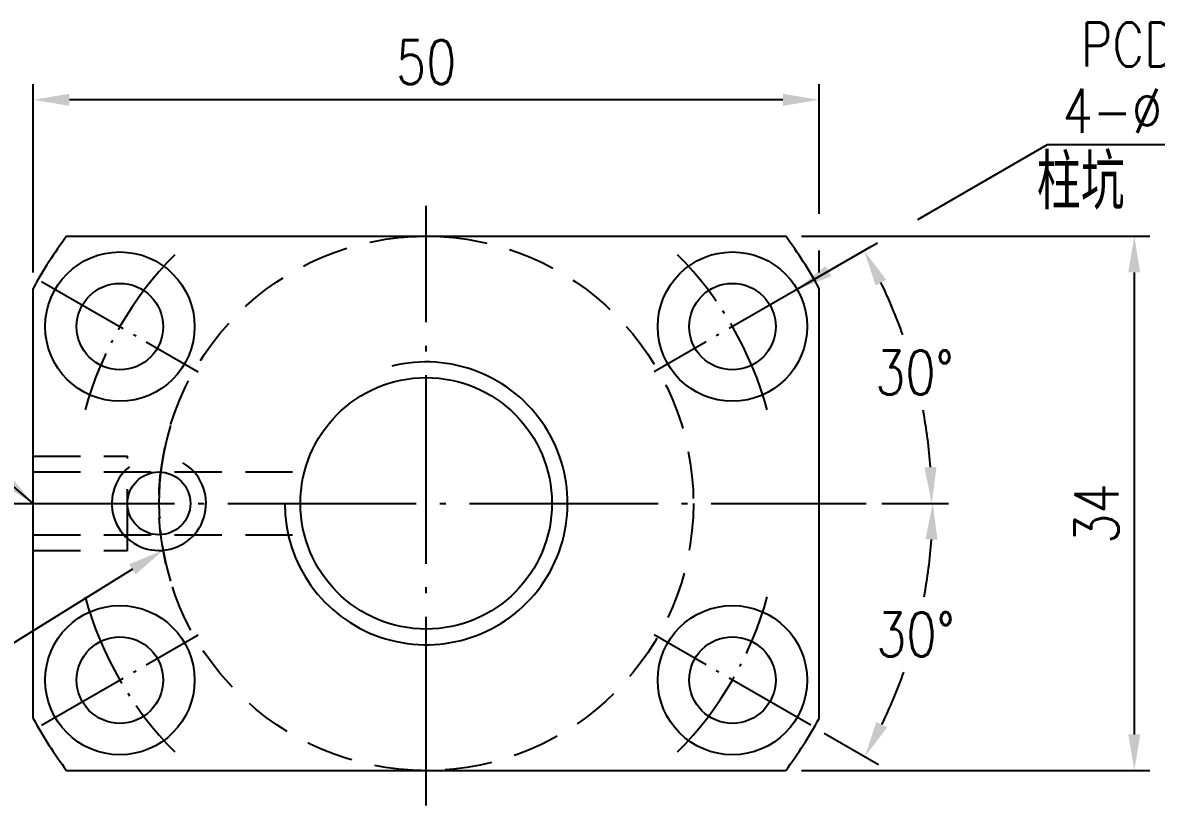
# Model space of a CAD drawing. Header units: millimetres. Extents: x 1519 to 1850, y 53 to 287.
# Drawn here: x 1679.1 to 1751.2, y 96.4 to 146.2 of the extents above; entities that cross this region are included whole.
import ezdxf

# ---------------------------------------------------------------- set-up
doc = ezdxf.new("R2010")
doc.units = ezdxf.units.MM
doc.header["$LTSCALE"] = 6
doc.linetypes.add('C', pattern=[2.5625, 2, -0.25, 0.0625, -0.25])
doc.linetypes.add('H', pattern=[0.75, 0.5, -0.25])
doc.layers.get('0').update_dxf_attribs({"linetype": 'CONTINUOUS'})
doc.layers.get('DEFPOINTS').update_dxf_attribs({"linetype": 'CONTINUOUS'})
for name, color, linetype in [('01', 1, 'C'), ('04', 4, 'CONTINUOUS'), ('05', 5, 'H'), ('14', 4, 'CONTINUOUS'), ('C', 1, 'C')]:
    doc.layers.add(name, color=color, linetype=linetype)
doc.layers.add('AM_5', color=3, linetype='CONTINUOUS', lineweight=25)
doc.styles.add('SIMPLEX', font='SIMPLEX.shx', dxfattribs={"width": 0.8, "height": 2.8, "bigfont": 'chineset.shx'})
doc.dimstyles.get("Standard").update_dxf_attribs({"dimscale": 0, "dimtxt": 6, "dimasz": 4.5, "dimexe": 2, "dimexo": 2, "dimgap": 1.7, "dimtad": 1, "dimdec": 3, "dimrnd": 0.0005, "dimdsep": 46, "dimtxsty": 'SIMPLEX', "dimcen": 0.09, "dimclrd": 6, "dimclre": 6, "dimclrt": 4, "dimadec": 1, "dimazin": 2, "dimtp": -0.1, "dimtm": 0.2, "dimtfac": 1, "dimtdec": 3, "dimtmove": 2, "dimatfit": 3, "dimfxl": 0, "dimtvp": 0.790698, "dimarcsym": 0})
doc.dimstyles.new('STANDARD$2', dxfattribs={"dimscale": 0, "dimtxt": 2.8, "dimasz": 2.3, "dimexe": 1, "dimexo": 1, "dimgap": 1, "dimtad": 0, "dimtih": 1, "dimtoh": 1, "dimdec": 3, "dimrnd": 0.0005, "dimdsep": 46, "dimtxsty": 'SIMPLEX', "dimcen": 0.09, "dimclrd": 6, "dimclre": 6, "dimclrt": 3, "dimadec": 1, "dimazin": 2, "dimtp": -0.1, "dimtm": 0.2, "dimtfac": 1, "dimtdec": 3, "dimtmove": 2, "dimatfit": 3, "dimfxl": 0, "dimtvp": 0.790698, "dimarcsym": 0})
doc.dimstyles.new('STANDARD$7', dxfattribs={"dimscale": 0, "dimtxt": 5.5, "dimasz": 5.5, "dimexe": 2, "dimexo": 2, "dimgap": 2.2, "dimtad": 1, "dimdec": 3, "dimrnd": 0.0005, "dimdsep": 46, "dimtxsty": 'SIMPLEX', "dimcen": 0.09, "dimclrd": 6, "dimclre": 6, "dimclrt": 3, "dimadec": 1, "dimazin": 2, "dimtp": -0.1, "dimtm": 0.2, "dimtfac": 1, "dimtdec": 3, "dimtmove": 2, "dimatfit": 3, "dimfxl": 0, "dimtvp": 0.790698, "dimarcsym": 0})

# ---------------------------------------------------------------- blocks, each defined once
blk = doc.blocks.new('*D5')
at = {"layer": 'AM_5', "color": 6, "lineweight": -2}
for p, q in [((1679.768, 130.332), (1679.768, 142.332)), ((1729.768, 134.069), (1729.768, 142.332)), ((1727.468, 141.332), (1682.068, 141.332)), ((1729.768, 130.332), (1729.768, 131.743))]:
    blk.add_line(p, q, dxfattribs=at)
at = {"layer": 'AM_5', "color": 6}
for points in [[(1682.068, 141.716), (1682.068, 140.949), (1679.768, 141.332)], [(1727.468, 141.716), (1727.468, 140.949), (1729.768, 141.332)]]:
    blk.add_solid(points, dxfattribs=at)
at = {"layer": 'DEFPOINTS', "color": 0}
for p in [(1679.768, 141.332), (1679.768, 129.332), (1729.768, 129.332)]:
    blk.add_point(p, dxfattribs=at)
at = {"layer": 'AM_5', "color": 3, "insert": (1704.768, 143.732), "char_height": 2.8, "attachment_point": 5, "style": 'SIMPLEX'}
blk.add_mtext('50', dxfattribs=at)
blk = doc.blocks.new('*D6')
at = {"layer": 'AM_5', "color": 6, "lineweight": -2}
for p, q in [((1728.643, 132.648), (1750.818, 132.648)), ((1749.818, 130.348), (1749.818, 100.948)), ((1728.643, 98.648), (1750.818, 98.648))]:
    blk.add_line(p, q, dxfattribs=at)
at = {"layer": 'AM_5', "color": 6}
for points in [[(1749.435, 130.348), (1750.202, 130.348), (1749.818, 132.648)], [(1749.435, 100.948), (1750.202, 100.948), (1749.818, 98.648)]]:
    blk.add_solid(points, dxfattribs=at)
at = {"layer": 'DEFPOINTS', "color": 0}
for p in [(1727.643, 132.648), (1727.643, 98.648), (1749.818, 98.648)]:
    blk.add_point(p, dxfattribs=at)
at = {"layer": 'AM_5', "color": 3, "insert": (1747.418, 114.992), "char_height": 2.8, "attachment_point": 5, "rotation": 90, "style": 'SIMPLEX'}
blk.add_mtext('34', dxfattribs=at)
blk = doc.blocks.new('*D21')
at = {"layer": 'AM_5', "color": 6, "lineweight": -2}
for p, q in [((1730.099, 130.273), (1733.49, 132.231)), ((1733.768, 115.648), (1737.933, 115.648))]:
    blk.add_line(p, q, dxfattribs=at)
for start, end in [(19.47732, 25.90216), (4.09784, 10.61475)]:
    blk.add_arc((1704.768, 115.648), 32.165, start, end, dxfattribs=at)
at = {"layer": 'AM_5', "color": 6}
for points in [[(1733.364, 129.52), (1734.041, 129.879), (1732.624, 131.731)], [(1737.234, 117.96), (1736.468, 117.933), (1736.933, 115.648)]]:
    blk.add_solid(points, dxfattribs=at)
at = {"layer": 'DEFPOINTS', "color": 0}
for p in [(1729.233, 129.773), (1719.274, 124.023), (1736.445, 121.234), (1676.768, 115.648), (1732.768, 115.648)]:
    blk.add_point(p, dxfattribs=at)
at = {"layer": 'AM_5', "color": 3, "insert": (1735.837, 123.973), "char_height": 2.8, "attachment_point": 5, "style": 'SIMPLEX'}
blk.add_mtext('30°', dxfattribs=at)
blk = doc.blocks.new('*D22')
at = {"layer": 'AM_5', "color": 6, "lineweight": -2}
for p, q in [((1733.768, 115.648), (1737.997, 115.648)), ((1730.099, 101.023), (1733.546, 99.034))]:
    blk.add_line(p, q, dxfattribs=at)
for start, end in [(349.37661, 355.9103), (334.0897, 340.53169)]:
    blk.add_arc((1704.768, 115.648), 32.229, start, end, dxfattribs=at)
at = {"layer": 'AM_5', "color": 6}
for points in [[(1736.532, 113.363), (1737.298, 113.336), (1736.997, 115.648)], [(1734.096, 101.386), (1733.419, 101.745), (1732.68, 99.534)]]:
    blk.add_solid(points, dxfattribs=at)
at = {"layer": 'DEFPOINTS', "color": 0}
for p in [(1676.768, 115.648), (1732.768, 115.648), (1719.274, 107.273), (1735.054, 104.625), (1729.233, 101.523)]:
    blk.add_point(p, dxfattribs=at)
at = {"layer": 'AM_5', "color": 3, "insert": (1735.899, 107.307), "char_height": 2.8, "attachment_point": 5, "style": 'SIMPLEX'}
blk.add_mtext('30°', dxfattribs=at)

msp = doc.modelspace()

# ---------------------------------------------------------------- linework, layer by layer
at = {"color": 6}
for p, q in [((1744.2852, 138.4634), (1736.0192, 133.691)), ((1767.6862, 138.4634), (1744.2852, 138.4634)), ((1686.0772, 111.4494), (1672.4343, 103.0046))]:
    msp.add_line(p, q, dxfattribs=at)
for p, q in [((1681.8935, 132.6482), (1727.6428, 132.6482)), ((1679.7682, 101.9643), (1679.7682, 129.3322)), ((1729.7682, 101.9643), (1729.7682, 129.3322)), ((1681.8935, 98.6482), (1727.6428, 98.6482))]:
    msp.add_line(p, q)
for centre, radius in [((1685.2826, 126.8982), 4.75), ((1724.2537, 126.8982), 4.75), ((1685.2826, 126.8982), 2.75), ((1724.2537, 126.8982), 2.75), ((1704.7682, 115.6482), 8), ((1687.7682, 115.6482), 2), ((1685.2826, 104.3982), 4.75), ((1724.2537, 104.3982), 4.75), ((1685.2826, 104.3982), 2.75), ((1724.2537, 104.3982), 2.75)]:
    msp.add_circle(centre, radius)
for start, end in [(143.380988, 151.305586), (28.694414, 36.619012), (208.694414, 216.619012), (323.380988, 331.305586)]:
    msp.add_arc((1704.7682, 115.6482), 28.5, start, end)
msp.add_solid([(1685.8755, 111.7754), (1686.279, 111.1235), (1688.0329, 112.6599)], dxfattribs=at)
at = {"layer": '01'}
for p, q in [((1704.7682, 96.4296), (1704.7682, 134.5802)), ((1676.7682, 115.6482), (1732.7682, 115.6482))]:
    msp.add_line(p, q, dxfattribs=at)
at = {"layer": '01', "ltscale": 0.5}
msp.add_arc((1704.7682, 115.6482), 17, 163.086961, 196.913039, dxfattribs=at)
at = {"layer": '04'}
msp.add_arc((1704.7682, 115.6482), 9, 180, 104.063033, dxfattribs=at)
at = {"layer": '05'}
for p, q in [((1679.7682, 118.6482), (1685.7682, 118.6482)), ((1679.7682, 117.6482), (1697.0222, 117.6482)), ((1679.7682, 113.6482), (1697.0222, 113.6482)), ((1679.7682, 112.6482), (1685.7682, 112.6482))]:
    msp.add_line(p, q, dxfattribs=at)
at = {"layer": '05', "ltscale": 1.3}
msp.add_line((1685.7682, 112.6482), (1685.7682, 118.6482), dxfattribs=at)
at = {"layer": '05'}
msp.add_circle((1704.7682, 115.6482), 17, dxfattribs=at)
at = {"layer": '14'}
msp.add_arc((1687.7682, 115.6482), 3, 128.892121, 59.665087, dxfattribs=at)
at = {"layer": 'C', "ltscale": 0.5}
for p, q in [((1680.303, 129.7732), (1690.2622, 124.0232)), ((1729.2334, 129.7732), (1719.2741, 124.0232)), ((1680.303, 101.5232), (1690.2622, 107.2732)), ((1729.2334, 101.5232), (1719.2741, 107.2732))]:
    msp.add_line(p, q, dxfattribs=at)
for start, end in [(135.317605, 164.682395), (15.317605, 44.682395), (195.317605, 224.682395), (315.317605, 344.682395)]:
    msp.add_arc((1704.7682, 115.6482), 22.5, start, end, dxfattribs=at)

# ---------------------------------------------------------------- texts
at = {"color": 3, "attachment_point": 9, "style": 'SIMPLEX'}
for s, insert, char_height in [('PCD=%%C45', (1760.7183, 143.4409), 2.8), ('4-%%c5.5', (1756.3919, 139.2285), 2.8), ('柱坑', (1749.2138, 134.3341), 3.5)]:
    msp.add_mtext(s, dxfattribs=dict(at, insert=insert, char_height=char_height))

# ---------------------------------------------------------------- dimensions: what is measured, and where the dimension line sits
at = {"layer": 'AM_5'}
dim = msp.add_linear_dim(base=(1679.7682, 141.3322), p1=(1729.7682, 129.3322), p2=(1679.7682, 129.3322), dimstyle='Standard', override={"dimscale": 1, "dimtxt": 2.8, "dimasz": 2.3, "dimexe": 1, "dimexo": 1, "dimgap": 1, "dimrnd": 0, "dimcen": 0, "dimclrt": 3, "dimtix": 1, "dimtmove": 0}, dxfattribs=at)
dim.commit()
dim.dimension.update_dxf_attribs({"geometry": '*D5', "text_midpoint": (1704.7682, 143.7322)})
for base, line1, picture, middle in [((1736.4448, 121.2337), ((1729.2334, 129.7732), (1719.2741, 124.0232)), '*D21', (1735.8375, 123.9732)), ((1735.0538, 104.6252), ((1729.2334, 101.5232), (1719.2741, 107.2732)), '*D22', (1735.8993, 107.3067))]:
    dim = msp.add_angular_dim_2l(base=base, line1=line1, line2=((1676.7682, 115.6482), (1732.7682, 115.6482)), dimstyle='STANDARD$2', override={"dimscale": 1, "dimtxt": 2.8, "dimasz": 2.3, "dimexe": 1, "dimexo": 1, "dimgap": 1, "dimrnd": 0, "dimcen": 0, "dimclrt": 3, "dimtix": 1, "dimtmove": 0, "dimarcsym": 1}, dxfattribs=at)
    dim.commit()
    dim.dimension.update_dxf_attribs({"geometry": picture, "text_midpoint": middle})
dim = msp.add_linear_dim(base=(1749.8182, 98.6482), p1=(1727.6428, 132.6482), p2=(1727.6428, 98.6482), angle=270, dimstyle='Standard', override={"dimscale": 1, "dimtxt": 2.8, "dimasz": 2.3, "dimexe": 1, "dimexo": 1, "dimgap": 1, "dimrnd": 0, "dimcen": 0, "dimclrt": 3, "dimtix": 1, "dimtmove": 0}, dxfattribs=at)
dim.commit()
dim.dimension.update_dxf_attribs({"geometry": '*D6', "text_midpoint": (1749.8182, 114.9924), "dimtype": 160})

# ---------------------------------------------------------------- leaders
for points in [[(1728.3674, 129.2732), (1733.1065, 132.0094)], [(1679.7682, 115.6482), (1670.2891, 123.7289)]]:
    msp.add_leader(points, dimstyle='STANDARD$7', override={"dimscale": 1, "dimtxt": 2.8, "dimasz": 2.3, "dimexe": 1, "dimexo": 1, "dimgap": 1, "dimtad": 0, "dimrnd": 0, "dimcen": 0, "dimtix": 1, "dimtmove": 0})

doc.saveas('drawing.dxf')
